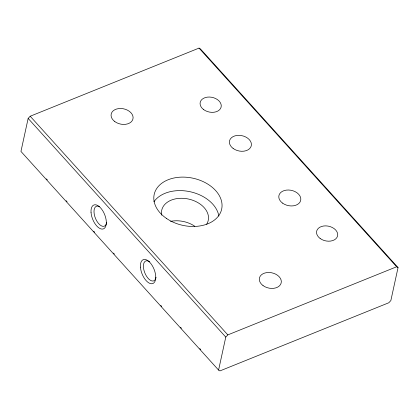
<?xml version="1.0" encoding="UTF-8"?>
<svg xmlns="http://www.w3.org/2000/svg" width="419" height="419" viewBox="0 0 419 419"><rect width="100%" height="100%" fill="white"/><g stroke="black" fill="none" stroke-linecap="round" stroke-linejoin="round"><path stroke-width="0.63" d="M28.146 118.43L20.95 151.427L218.587 370.087L219.98 370.894L388.806 302.764L390.854 300.57L398.05 267.573L200.413 48.913L199.02 48.106L30.194 116.236L28.146 118.43L225.778 337.091L218.587 370.087M225.778 337.091L227.831 334.896L396.657 266.767L398.05 267.573M199.02 48.106L396.657 266.767M30.194 116.236L227.831 334.896M46.446 178.897L47.326 179.866M66.165 200.717L67.045 201.686M93.777 231.262L94.652 232.231M113.497 253.076L114.371 254.05M160.823 305.441L161.697 306.409M180.542 327.255L181.417 328.229M199.821 348.592L200.701 349.561M170.549 221.363A23.81 16.629 12.3 0 1 194.793 226.265M153.893 201.832A34.531 24.119 12.3 0 1 190.168 191.734A34.531 24.119 12.3 0 1 218.865 216.057M106.656 222.536A10.726 5.358 68 0 1 99.895 224.846A10.726 5.358 68 0 1 93.997 211.883A10.726 5.358 68 0 1 99.423 206.63M161.697 215.162A23.81 16.629 12.3 0 1 188.016 198.936A23.81 16.629 12.3 0 1 206.635 224.244M156.067 277.2A10.726 5.358 68 0 1 149.012 279.258A10.726 5.358 68 0 1 143.413 265.735A10.726 5.358 68 0 1 149.698 261.833M233.121 148.441A11.151 7.788 12.3 0 0 251.211 146.042A11.151 7.788 12.3 0 0 236.871 135.463A11.151 7.788 12.3 0 0 233.121 148.441M114.806 121.583A11.151 7.788 12.3 0 0 132.891 119.185A11.151 7.788 12.3 0 0 118.551 108.605A11.151 7.788 12.3 0 0 114.806 121.583M263.032 285.575A11.151 7.788 12.3 0 0 281.118 283.176A11.151 7.788 12.3 0 0 266.777 272.601A11.151 7.788 12.3 0 0 263.032 285.575M166.285 218.299A34.531 24.119 12.3 0 0 221.604 209.437A34.531 24.119 12.3 0 0 175.896 177.64A34.531 24.119 12.3 0 0 166.285 218.299M282.532 203.105A11.151 7.788 12.3 0 0 300.617 200.706A11.151 7.788 12.3 0 0 286.277 190.126A11.151 7.788 12.3 0 0 282.532 203.105M203.671 109.621A10.726 7.49 12.3 0 0 221.059 107.316A10.726 7.49 12.3 0 0 207.269 97.145A10.726 7.49 12.3 0 0 203.671 109.621M320.126 238.469A10.726 7.49 12.3 0 0 337.515 236.159A10.726 7.49 12.3 0 0 323.73 225.988A10.726 7.49 12.3 0 0 320.126 238.469M91.038 212.47A12.869 6.432 68 0 0 103.174 228.968A12.869 6.432 68 0 0 101.775 209.343A12.869 6.432 68 0 0 91.038 212.47M140.444 267.133A12.869 6.432 68 0 0 152.579 283.632A12.869 6.432 68 0 0 151.18 264.007A12.869 6.432 68 0 0 140.444 267.133"/></g></svg>
